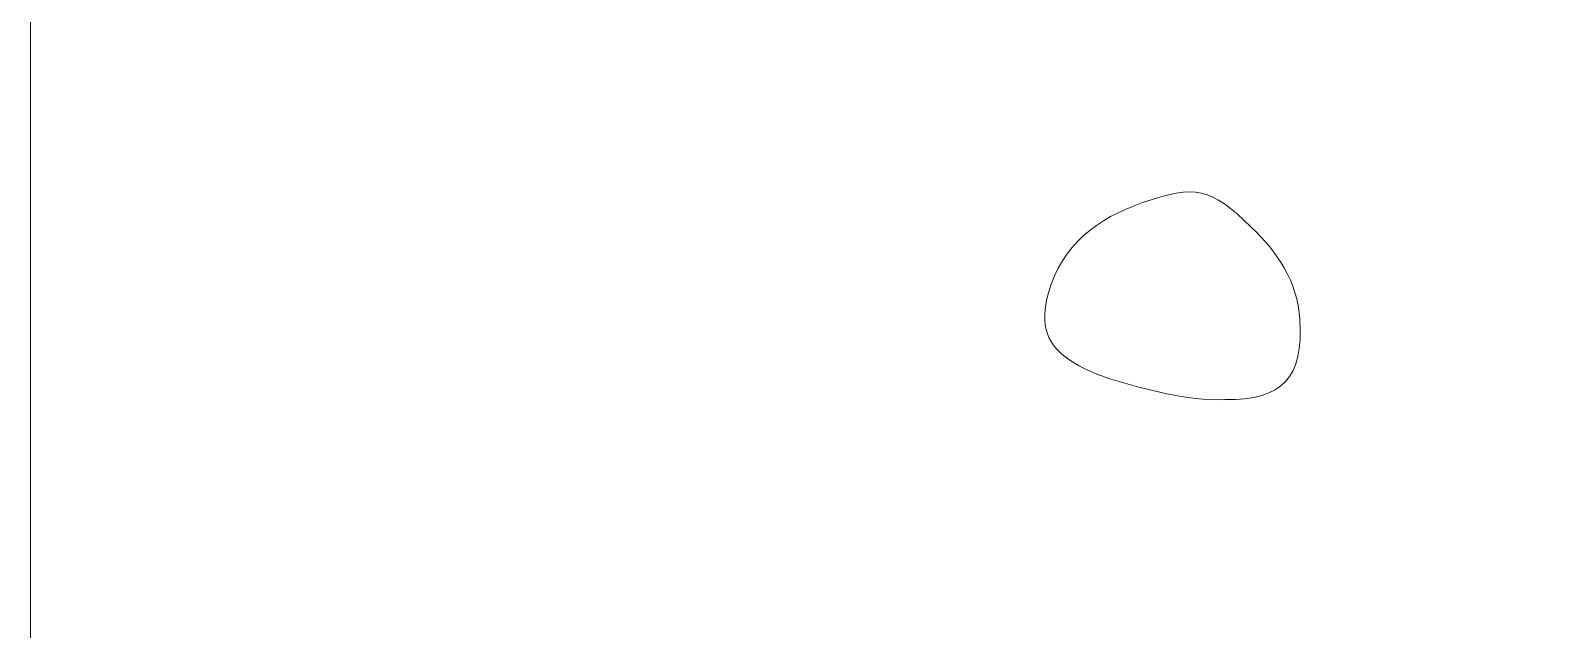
# Model space of a CAD drawing. Extents: x 404 to 2596, y -2984 to -16.
# Drawn here: x 404.4 to 569.1, y -2658.4 to -2594 of the extents above; entities that cross this region are included whole.
import ezdxf

# ---------------------------------------------------------------- set-up
doc = ezdxf.new("R2010")
doc.units = 0
doc.header["$MEASUREMENT"] = 0
doc.layers.add('Layer 1', color=7, linetype='Continuous')

# ---------------------------------------------------------------- blocks, each defined once
blk = doc.blocks.new('block 2')
at = {"layer": 'Layer 1', "lineweight": 0}
blk.add_lwpolyline([(404.44, -570.25), (404.44, -2983.81), (2596.45, -2983.81), (2596.45, -2967.51), (2596.45, -2803.31), (2596.45, -2762.09), (2596.45, -2735.94), (2596.45, -2685.81), (2596.45, -2549.79), (2596.45, -2524.23), (2596.45, -2502.39), (2596.45, -2430.95), (2596.45, -2412.9), (2596.45, -15.64)], dxfattribs=at)
blk.add_open_spline([(533.01, -2633.69), (528.76, -2633.81), (524.74, -2632.65), (520.72, -2631.48), (519.38, -2631.07), (518.1, -2630.49), (516.88, -2629.79), (513.79, -2627.99), (513.03, -2625.66), (514.03, -2622.22), (515.48, -2617.04), (519.27, -2614.19), (524.16, -2612.5), (529.86, -2610.52), (531.44, -2610.87), (535.86, -2615.12), (538.71, -2617.86), (540.81, -2620.94), (541.1, -2625.08), (541.45, -2631.31), (539.3, -2633.75), (533.01, -2633.69)], degree=3, knots=[0, 0, 0, 0, 1, 1, 1, 2, 2, 2, 3, 3, 3, 4, 4, 4, 5, 5, 5, 6, 6, 6, 7, 7, 7, 7], dxfattribs=at)

msp = doc.modelspace()

# ---------------------------------------------------------------- block references
at = {"layer": 'Layer 1'}
msp.add_blockref('block 2', (0, 0), dxfattribs=at)

doc.saveas('drawing.dxf')
